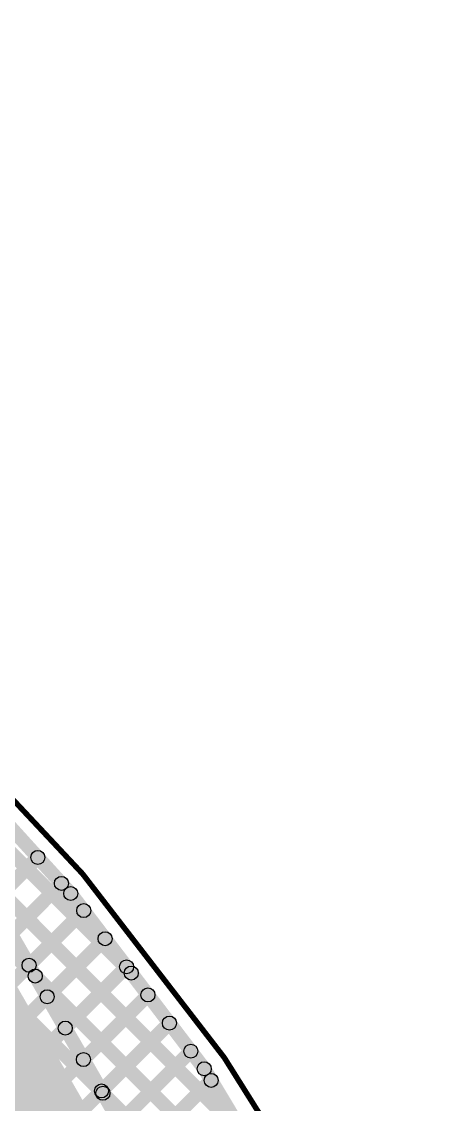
# Model space of a CAD drawing. Header units: millimetres. Extents: x 1.49 to 4.64, y 4.45 to 5.86.
# Drawn here: x 4.335 to 4.644, y 5.085 to 5.857 of the extents above; entities that cross this region are included whole.
import ezdxf

# ---------------------------------------------------------------- set-up
doc = ezdxf.new("R2010")
doc.units = ezdxf.units.MM
doc.header["$MEASUREMENT"] = 0
for name, color, linetype in [('BottomLayer', 5, 'Continuous'), ('Mechanical2', 216, 'Continuous'), ('TopLayer', 1, 'Continuous')]:
    doc.layers.add(name, color=color, linetype=linetype)

msp = doc.modelspace()

# ---------------------------------------------------------------- hatches: boundary and pattern name
at = {"layer": 'BottomLayer'}
for points in [[(3.69572, 5.71198), (3.70279, 5.71905), (4.62451, 4.79733), (4.61744, 4.79026)], [(3.75672, 5.68634), (3.76379, 5.69341), (4.62342, 4.83378), (4.61635, 4.82671)], [(3.82743, 5.65098), (3.8345, 5.65805), (4.59128, 4.90128), (4.58421, 4.89421)], [(3.89814, 5.61562), (3.90522, 5.6227), (4.54998, 4.97793), (4.54291, 4.97086)], [(3.99005, 5.55907), (3.99712, 5.56614), (4.4974, 5.06587), (4.49032, 5.0588)], [(4.11795, 5.46653), (4.12502, 5.4736), (4.4168, 5.18182), (4.40973, 5.17475)], [(4.2663, 5.34164), (4.2737, 5.34836), (4.3737, 5.23836), (4.3663, 5.23164)], [(4.20549, 5.11266), (4.19842, 5.11974), (4.34302, 5.26433), (4.35009, 5.25726)], [(4.2208, 5.09262), (4.21373, 5.09969), (4.35985, 5.24581), (4.36692, 5.23874)], [(4.36602, 5.23197), (4.37398, 5.23803), (4.46933, 5.11303), (4.46138, 5.10697)], [(4.23611, 5.07257), (4.22904, 5.07964), (4.37576, 5.22636), (4.38283, 5.21929)], [(4.25142, 5.05252), (4.24435, 5.05959), (4.39106, 5.2063), (4.39813, 5.19923)], [(4.26673, 5.03248), (4.25966, 5.03955), (4.40635, 5.18625), (4.41343, 5.17917)], [(4.28204, 5.01243), (4.27497, 5.0195), (4.42165, 5.16619), (4.42873, 5.15912)], [(4.29734, 4.99238), (4.29027, 4.99945), (4.43695, 5.14613), (4.44403, 5.13906)], [(4.31265, 4.97234), (4.30558, 4.97941), (4.45225, 5.12608), (4.45933, 5.11901)], [(4.46107, 5.10743), (4.46965, 5.11257), (4.57429, 4.93757), (4.56571, 4.93243)], [(4.32796, 4.95229), (4.32089, 4.95936), (4.46678, 5.10525), (4.47385, 5.09818)]]:
    msp.add_hatch(color=5, dxfattribs=at).paths.add_polyline_path(points)
h = msp.add_hatch(color=5, dxfattribs=at)
edge = h.paths.add_edge_path()
edge.add_arc((4.34655, 5.26079), 0.005, 0, 360)
h = msp.add_hatch(color=5, dxfattribs=at)
edge = h.paths.add_edge_path()
edge.add_arc((4.36339, 5.24227), 0.005, 0, 360)
h = msp.add_hatch(color=5, dxfattribs=at)
edge = h.paths.add_edge_path()
edge.add_arc((4.37, 5.235), 0.005, 0, 360)
h = msp.add_hatch(color=5, dxfattribs=at)
edge = h.paths.add_edge_path()
edge.add_arc((4.37, 5.235), 0.005, 0, 360)
h = msp.add_hatch(color=5, dxfattribs=at)
edge = h.paths.add_edge_path()
edge.add_arc((4.37929, 5.22282), 0.005, 0, 360)
h = msp.add_hatch(color=5, dxfattribs=at)
edge = h.paths.add_edge_path()
edge.add_arc((4.39459, 5.20277), 0.005, 0, 360)
h = msp.add_hatch(color=5, dxfattribs=at)
edge = h.paths.add_edge_path()
edge.add_arc((4.40989, 5.18271), 0.005, 0, 360)
h = msp.add_hatch(color=5, dxfattribs=at)
edge = h.paths.add_edge_path()
edge.add_arc((4.41327, 5.17828), 0.005, 0, 360)
h = msp.add_hatch(color=5, dxfattribs=at)
edge = h.paths.add_edge_path()
edge.add_arc((4.42519, 5.16265), 0.005, 0, 360)
h = msp.add_hatch(color=5, dxfattribs=at)
edge = h.paths.add_edge_path()
edge.add_arc((4.44049, 5.1426), 0.005, 0, 360)
h = msp.add_hatch(color=5, dxfattribs=at)
edge = h.paths.add_edge_path()
edge.add_arc((4.45579, 5.12254), 0.005, 0, 360)
h = msp.add_hatch(color=5, dxfattribs=at)
edge = h.paths.add_edge_path()
edge.add_arc((4.46536, 5.11), 0.005, 0, 360)
h = msp.add_hatch(color=5, dxfattribs=at)
edge = h.paths.add_edge_path()
edge.add_arc((4.46536, 5.11), 0.005, 0, 360)
h = msp.add_hatch(color=5, dxfattribs=at)
edge = h.paths.add_edge_path()
edge.add_arc((4.47031, 5.10171), 0.005, 0, 360)
at = {"layer": 'TopLayer'}
for points in [[(4.11795, 5.46653), (4.12502, 5.4736), (4.4168, 5.18182), (4.40973, 5.17475)], [(4.2663, 5.34164), (4.2737, 5.34836), (4.3737, 5.23836), (4.3663, 5.23164)], [(4.27063, 5.29444), (4.27929, 5.29944), (4.48993, 4.9346), (4.48127, 4.9296)], [(4.32663, 4.85764), (4.46511, 4.93759), (4.26947, 5.27645), (4.13099, 5.1965)], [(4.29287, 5.25625), (4.29994, 5.26333), (4.4974, 5.06587), (4.49032, 5.0588)], [(4.31793, 5.2251), (4.31086, 5.23217), (4.34302, 5.26433), (4.35009, 5.25726)], [(4.33087, 5.20268), (4.3238, 5.20976), (4.35985, 5.24581), (4.36692, 5.23874)], [(4.36602, 5.23197), (4.37398, 5.23803), (4.46933, 5.11303), (4.46138, 5.10697)], [(4.34381, 5.18027), (4.33674, 5.18734), (4.37576, 5.22636), (4.38283, 5.21929)], [(4.35675, 5.15786), (4.34968, 5.16493), (4.39106, 5.2063), (4.39813, 5.19923)], [(4.36969, 5.13544), (4.36262, 5.14251), (4.40635, 5.18625), (4.41343, 5.17917)], [(4.34117, 5.1726), (4.34824, 5.17967), (4.54998, 4.97793), (4.54291, 4.97086)], [(4.38263, 5.11303), (4.37556, 5.1201), (4.42165, 5.16619), (4.42873, 5.15912)], [(4.39557, 5.09061), (4.3885, 5.09768), (4.43695, 5.14613), (4.44403, 5.13906)], [(4.40852, 5.0682), (4.40144, 5.07527), (4.45225, 5.12608), (4.45933, 5.11901)], [(4.46107, 5.10743), (4.46965, 5.11257), (4.57429, 4.93757), (4.56571, 4.93243)], [(4.42146, 5.04578), (4.41438, 5.05285), (4.46678, 5.10525), (4.47385, 5.09818)], [(4.38946, 5.08895), (4.39653, 5.09602), (4.59128, 4.90128), (4.58421, 4.89421)]]:
    msp.add_hatch(color=1, dxfattribs=at).paths.add_polyline_path(points)
h = msp.add_hatch(color=1, dxfattribs=at)
edge = h.paths.add_edge_path()
edge.add_arc((4.34655, 5.26079), 0.005, 0, 360)
h = msp.add_hatch(color=1, dxfattribs=at)
edge = h.paths.add_edge_path()
edge.add_arc((4.36339, 5.24227), 0.005, 0, 360)
h = msp.add_hatch(color=1, dxfattribs=at)
edge = h.paths.add_edge_path()
edge.add_arc((4.37, 5.235), 0.005, 0, 360)
h = msp.add_hatch(color=1, dxfattribs=at)
edge = h.paths.add_edge_path()
edge.add_arc((4.37, 5.235), 0.005, 0, 360)
h = msp.add_hatch(color=1, dxfattribs=at)
edge = h.paths.add_edge_path()
edge.add_arc((4.37929, 5.22282), 0.005, 0, 360)
h = msp.add_hatch(color=1, dxfattribs=at)
edge = h.paths.add_edge_path()
edge.add_arc((4.39459, 5.20277), 0.005, 0, 360)
h = msp.add_hatch(color=1, dxfattribs=at)
edge = h.paths.add_edge_path()
edge.add_arc((4.34027, 5.18381), 0.005, 0, 360)
h = msp.add_hatch(color=1, dxfattribs=at)
edge = h.paths.add_edge_path()
edge.add_arc((4.40989, 5.18271), 0.005, 0, 360)
h = msp.add_hatch(color=1, dxfattribs=at)
edge = h.paths.add_edge_path()
edge.add_arc((4.41327, 5.17828), 0.005, 0, 360)
h = msp.add_hatch(color=1, dxfattribs=at)
edge = h.paths.add_edge_path()
edge.add_arc((4.3447, 5.17614), 0.005, 0, 360)
h = msp.add_hatch(color=1, dxfattribs=at)
edge = h.paths.add_edge_path()
edge.add_arc((4.42519, 5.16265), 0.005, 0, 360)
h = msp.add_hatch(color=1, dxfattribs=at)
edge = h.paths.add_edge_path()
edge.add_arc((4.35322, 5.16139), 0.005, 0, 360)
h = msp.add_hatch(color=1, dxfattribs=at)
edge = h.paths.add_edge_path()
edge.add_arc((4.44049, 5.1426), 0.005, 0, 360)
h = msp.add_hatch(color=1, dxfattribs=at)
edge = h.paths.add_edge_path()
edge.add_arc((4.36616, 5.13898), 0.005, 0, 360)
h = msp.add_hatch(color=1, dxfattribs=at)
edge = h.paths.add_edge_path()
edge.add_arc((4.3791, 5.11656), 0.005, 0, 360)
h = msp.add_hatch(color=1, dxfattribs=at)
edge = h.paths.add_edge_path()
edge.add_arc((4.45579, 5.12254), 0.005, 0, 360)
h = msp.add_hatch(color=1, dxfattribs=at)
edge = h.paths.add_edge_path()
edge.add_arc((4.46536, 5.11), 0.005, 0, 360)
h = msp.add_hatch(color=1, dxfattribs=at)
edge = h.paths.add_edge_path()
edge.add_arc((4.46536, 5.11), 0.005, 0, 360)
h = msp.add_hatch(color=1, dxfattribs=at)
edge = h.paths.add_edge_path()
edge.add_arc((4.47031, 5.10171), 0.005, 0, 360)
h = msp.add_hatch(color=1, dxfattribs=at)
edge = h.paths.add_edge_path()
edge.add_arc((4.39204, 5.09415), 0.005, 0, 360)
h = msp.add_hatch(color=1, dxfattribs=at)
edge = h.paths.add_edge_path()
edge.add_arc((4.393, 5.09249), 0.005, 0, 360)

# ---------------------------------------------------------------- linework, layer by layer
at = {"layer": 'BottomLayer'}
for centre in [(4.34655, 5.26079), (4.36339, 5.24227), (4.37, 5.235), (4.37, 5.235), (4.37929, 5.22282), (4.39459, 5.20277), (4.40989, 5.18271), (4.41327, 5.17828), (4.42519, 5.16265), (4.44049, 5.1426), (4.45579, 5.12254), (4.46536, 5.11), (4.46536, 5.11), (4.47031, 5.10171)]:
    msp.add_circle(centre, 0.005, dxfattribs=at)
at = {"layer": 'Mechanical2', "const_width": 0.00394}
msp.add_lwpolyline([(1.49178, 4.82969, -0.650988), (4.64195, 4.82969)], format="xyb", dxfattribs=at)
at = {"layer": 'TopLayer'}
for centre in [(4.34655, 5.26079), (4.36339, 5.24227), (4.37, 5.235), (4.37, 5.235), (4.37929, 5.22282), (4.39459, 5.20277), (4.34027, 5.18381), (4.40989, 5.18271), (4.41327, 5.17828), (4.3447, 5.17614), (4.42519, 5.16265), (4.35322, 5.16139), (4.44049, 5.1426), (4.36616, 5.13898), (4.3791, 5.11656), (4.45579, 5.12254), (4.46536, 5.11), (4.46536, 5.11), (4.47031, 5.10171), (4.39204, 5.09415), (4.393, 5.09249)]:
    msp.add_circle(centre, 0.005, dxfattribs=at)

doc.saveas('drawing.dxf')
